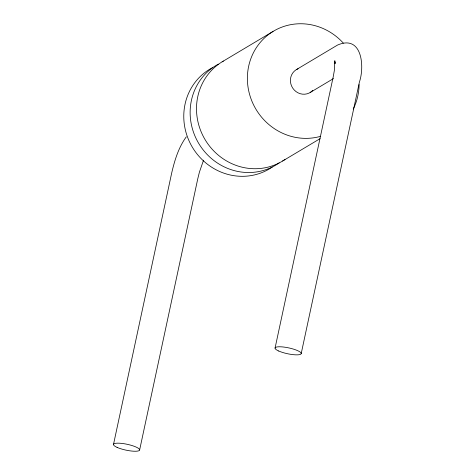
<?xml version="1.0" encoding="UTF-8"?>
<svg xmlns="http://www.w3.org/2000/svg" width="475" height="475" viewBox="0 0 475 475"><rect width="100%" height="100%" fill="white"/><g stroke="black" fill="none" stroke-linecap="round" stroke-linejoin="round"><path stroke-width="0.71" d="M113.489 444.487L171.695 172.977C174.663 160.289 178.541 147.434 186.325 136.794M139.638 449.932L197.754 178.855L199.399 172.188L203.549 160.188M275.061 348.092L333.177 77.015L334.329 70.638L334.857 60.8L335.012 63.709L334.471 61.085L335.142 62.926M301.215 353.543L359.421 82.027C364.8 66.239 361.992 34.354 337.505 45.072L296.305 69.647M222.152 61.803L273.042 31.445M310.199 92.471L333.462 78.595M282.572 161.037L320.103 138.647M284.982 159.475A58.093 55.058 59.2 0 1 205.764 140.748A58.093 55.058 59.2 0 1 223.381 61.079M320.269 136.408A58.093 55.058 59.2 0 1 253.27 104.233A58.093 55.058 59.2 0 1 270.916 32.811A58.093 55.058 59.2 0 1 343.318 43.1M359.118 84.58A58.093 55.058 59.2 0 1 353.246 109.042M312.764 90.375A13.359 12.665 59.2 0 1 292.82 88.243A13.359 12.665 59.2 0 1 298.08 68.756M279.211 162.86A58.093 55.058 59.2 0 1 199.203 144.222A58.093 55.058 59.2 0 1 218.274 64.172M272.258 167.063A58.093 55.058 59.2 0 1 192.446 147.369A58.093 55.058 59.2 0 1 212.551 67.634M117.117 447.397A13.359 2.981 12.1 0 0 139.122 450.615A13.359 2.981 12.1 0 0 123.452 443.62A13.359 2.981 12.1 0 0 117.117 447.397M278.694 351.007A13.359 2.981 12.1 0 0 300.693 354.219A13.359 2.981 12.1 0 0 285.03 347.225A13.359 2.981 12.1 0 0 278.694 351.007"/></g></svg>
